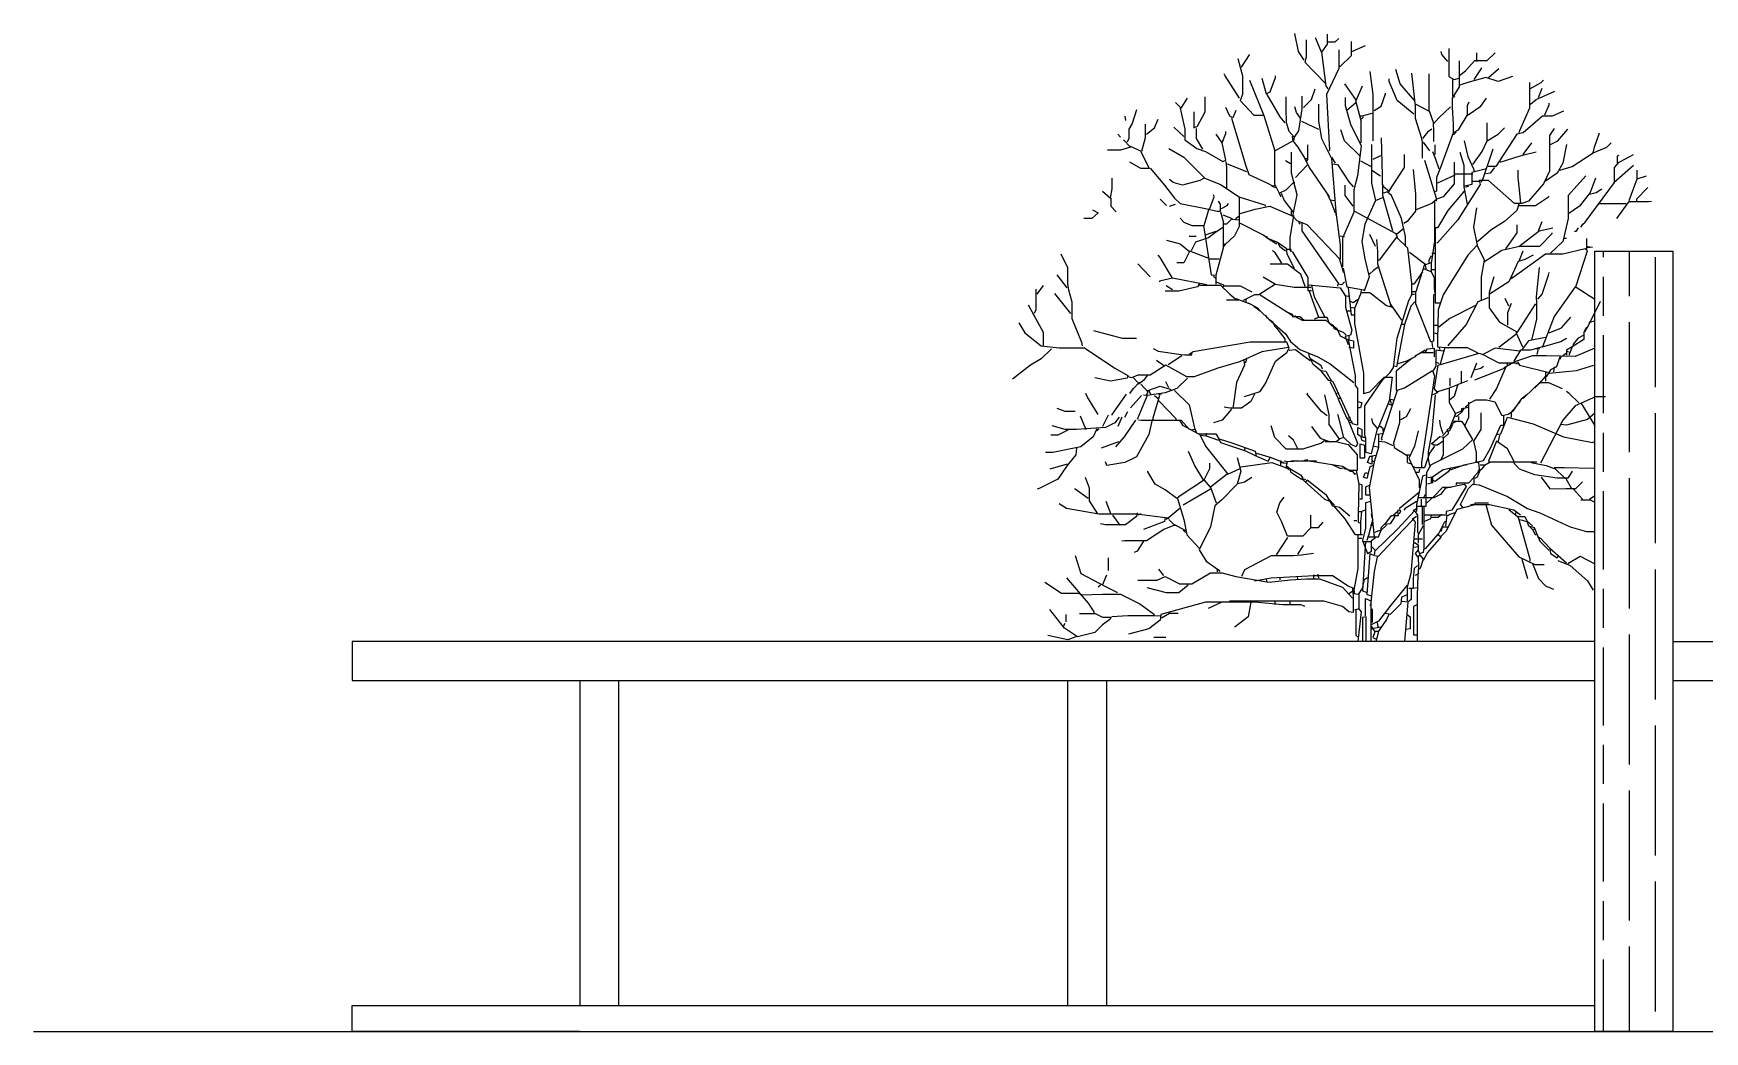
# Model space of a CAD drawing. Header units: millimetres. Extents: x 2004 to 9033, y -135 to 5682.
# Drawn here: x 7033 to 8318, y -135 to 632 of the extents above; entities that cross this region are included whole.
import ezdxf

# ---------------------------------------------------------------- set-up
doc = ezdxf.new("R2010")
doc.units = ezdxf.units.MM

msp = doc.modelspace()

# ---------------------------------------------------------------- hatches: boundary and pattern name
at = {"transparency": 33554508}
h = msp.add_hatch(dxfattribs=at)
h.set_pattern_fill('GOST_WOOD', color=256, scale=10)
h.paths.add_polyline_path([(8293.4, 464.6), (8233.4, 464.6), (8233.4, 164.6), (8233.4, -115.4), (8233.4, -135.4), (8293.4, -135.4)])

# ---------------------------------------------------------------- linework, layer by layer
for p, q in [((8233.4, 164.6), (8233.4, 464.6)), ((8233.4, 464.6), (8293.4, 464.6)), ((8293.4, 464.6), (8293.4, -135.4)), ((8293.4, 164.6), (8893.4, 164.6)), ((7453.4, 134.6), (8233.4, 134.6)), ((7483.4, -115.4), (7483.4, 134.6)), ((7828.4, -115.4), (7828.4, 134.6)), ((7858.4, -115.4), (7858.4, 134.6)), ((8293.4, 134.6), (8893.4, 134.6)), ((8293.4, 134.6), (8293.4, -135.4)), ((8233.4, -135.4), (8233.4, -115.4)), ((7033.4, -135.4), (9033.4, -135.4)), ((7453.4, -135.4), (8233.4, -135.4)), ((8293.4, -135.4), (8233.4, -135.4))]:
    msp.add_line(p, q)
at = {"color": 84}
for points in [[(8010.1, 611.6), (8005.6, 618.3), (8002.9, 632.1)], [(8027.8, 631.5), (8027.8, 623.8), (8023.4, 617.7), (8018.9, 628.2), (8018.9, 628.8)], [(8011.5, 627.1), (8011.5, 613.8), (8010.6, 609.9), (8026.1, 593.9)], [(8023.4, 617.7), (8026.7, 591.7), (8028.3, 589.5)], [(8036.6, 619.4), (8036.6, 605), (8027.2, 585), (8029.4, 542.4), (8028.9, 541.8)], [(8028.3, 625.7), (8033.9, 625.7), (8036.6, 628.2)], [(8046.1, 626), (8046.1, 614.9), (8037.8, 606.6), (8037.2, 606.6)], [(8046.6, 618.3), (8057.1, 622.7)], [(8120.3, 610.5), (8115.8, 616), (8115.3, 618.3)], [(8121.1, 620.5), (8121.1, 598.9), (8125.2, 596.7), (8129.1, 597.8)], [(8129.7, 600), (8134.1, 603.3), (8141.3, 611.3), (8150.7, 611.3), (8156.8, 617.1)], [(8142.7, 610.5), (8142.7, 617.1)], [(7959.1, 612.7), (7962.5, 599.4), (7962.5, 585), (7960.8, 580.6), (7971.3, 569.3), (7979.1, 569.3)], [(7961.9, 606.1), (7968, 615.5), (7968, 616)], [(8094.8, 580.6), (8083.7, 593.3), (8080.4, 604.4)], [(8129.1, 611.1), (8129.1, 591.1), (8123.8, 582.3), (8123.7, 575.1), (8124.5, 562.3), (8124.5, 555.7), (8114.7, 529.1), (8111.7, 521.4), (8111.7, 510.8), (8110.8, 510.3)], [(8140.7, 596.7), (8146.3, 605), (8146.3, 605.5)], [(8151.8, 598.3), (8159.6, 605)], [(7960.2, 582.3), (7949.2, 599.4), (7948.6, 601.1)], [(7968, 596.1), (7979.1, 569), (7987.4, 541.8), (8001.2, 549.6), (8005.1, 544.6), (8010.6, 535.8), (8012.3, 535.8)], [(7977.4, 597.8), (7980.7, 585.6), (7984, 587.2), (7987.9, 598.3), (7987.9, 599.4)], [(8041.1, 593.3), (8049.9, 580.6), (8054.9, 591.7)], [(8060.5, 602.7), (8062.9, 585), (8062.8, 571.7), (8062.7, 566.2), (8062.7, 549.6)], [(8094.2, 570.1), (8081.5, 580.6), (8075.4, 595), (8075.4, 597.2)], [(8092.6, 601.6), (8095.3, 576.2), (8095.3, 566.8), (8099.8, 552.4), (8100.6, 548.5), (8100.7, 543), (8100.7, 536.3)], [(8095.9, 577.8), (8106.1, 572.3), (8106.1, 601.1)], [(8124.1, 596.7), (8124.1, 583.9), (8125.8, 583.4)], [(8170.1, 598.9), (8159, 595), (8149.6, 598.3), (8135.8, 594.4), (8129.7, 592.2)], [(8183.1, 594.4), (8183.1, 574.5), (8175.6, 557.3), (8175.1, 555.7)], [(8183.4, 589.5), (8192.2, 594.4), (8193.9, 596.1)], [(7911, 578.9), (7915.4, 574.5), (7920.4, 582.3)], [(7925.1, 571.7), (7925.1, 559.6), (7928.1, 560.7), (7933.9, 571.7), (7933.9, 583.4)], [(7981.3, 585), (7991.2, 567.9), (7995.1, 563.4)], [(8008.1, 583.9), (8008.1, 574), (8005.6, 557.3), (8002.3, 552.4), (7998.4, 556.8), (7996.5, 563.4), (7996.1, 574.5), (7996.1, 583.4)], [(8009.5, 575.1), (8015.6, 581.2), (8018.4, 589.5)], [(8041.6, 582.8), (8041.6, 576.7), (8045.5, 562.3), (8053.8, 545.7), (8051, 522.5), (8048.3, 511.9), (8048.3, 495.3)], [(8049.4, 578.4), (8042.7, 572.9), (8042.2, 572.9)], [(8049.4, 580.6), (8053.5, 565.1), (8053.5, 547.9)], [(8063.8, 572.9), (8069.3, 576.2), (8072.6, 585.6), (8072.6, 586.1)], [(8125.2, 556.2), (8128.6, 557.9), (8135.2, 569), (8145.7, 576.2), (8150.1, 582.3)], [(8135.5, 569), (8135.5, 576.7), (8136.9, 579.5)], [(8183.9, 577.8), (8188.4, 581.2), (8202.7, 587.8)], [(8190, 582.8), (8192.8, 590)], [(8195, 569.5), (8198.3, 577.3), (8198.3, 578.4)], [(7872.2, 568.4), (7872.8, 565.1)], [(7881.1, 573.4), (7877.7, 562.9), (7875.3, 558.5), (7875.3, 551.3), (7873.9, 548.5)], [(7888.8, 554.6), (7894.9, 559.6), (7897.7, 566.2)], [(7914.8, 574.5), (7918.2, 558.5), (7918.2, 550.2), (7927.6, 543.5), (7934.2, 541.3), (7947.5, 533.5), (7949.7, 534.6), (7947, 547.9), (7949.7, 555.1), (7949.7, 556.8)], [(7957.5, 572.9), (7955.3, 567.3), (7953, 568.4), (7949.7, 575.1)], [(7954.2, 566.8), (7965.2, 530.2), (7967.4, 523.6), (7981.8, 516.9), (7986.3, 514.7), (7987.4, 515.3)], [(8020.9, 577.8), (8020.9, 564.5), (8023.4, 551.3), (8031.1, 535.8), (8034.4, 494.8), (8037.8, 469.3), (8037.8, 458.2), (8012.3, 484.8), (8004.5, 488.1), (8001.2, 491.5), (8004.5, 508.1), (8000.4, 524.7), (8000.2, 531.9), (8000.2, 540.7)], [(8007.3, 566.8), (8004, 571.2), (8002.9, 575.6)], [(8062.1, 570.6), (8054.4, 568.4), (8053.3, 568.4)], [(8055.5, 567.9), (8053.8, 566.2)], [(8122.5, 575.6), (8113.6, 567.3), (8109.7, 562.9), (8106.4, 572.3)], [(8209.4, 572.3), (8200.5, 568.4), (8193.3, 568.4), (8178.4, 555.7), (8173.4, 554.6), (8157.3, 529.7), (8151.3, 529.7)], [(7866.7, 554.6), (7868.9, 552.4)], [(7887.7, 562.3), (7887.7, 551.8), (7884.9, 541.3), (7876.6, 545.2)], [(7917.6, 552.9), (7909.9, 560.1)], [(7927, 559), (7927, 551.3), (7932, 543)], [(7947, 547.9), (7942.5, 554.6)], [(8000.7, 552.9), (8001.2, 549.6)], [(8002.3, 552.4), (8001.8, 549.6)], [(8007.9, 564.5), (8021.1, 558.5)], [(8052.7, 538), (8041.1, 549.6), (8038.3, 557.9)], [(8108.1, 558.5), (8104.7, 556.2), (8100.9, 551.3)], [(8109.2, 562.9), (8109.5, 557.3), (8109.5, 549)], [(8202.2, 559), (8198.6, 553.5), (8198.6, 526.3), (8193.9, 516.4), (8182.3, 503.1), (8177.3, 501.4), (8171.7, 501.4), (8151.8, 518.9), (8144.6, 518.9), (8145.2, 515.8), (8128, 488.7), (8112.5, 471), (8111.9, 471)], [(8126.9, 556.2), (8124.7, 554)], [(8139.6, 531.3), (8146.8, 541.3), (8150.7, 549.6), (8159, 554.6), (8164, 559.6)], [(8150.7, 549.6), (8150.7, 563.4)], [(8199.4, 546.8), (8205, 549.6), (8212.7, 558.5)], [(8232.1, 540.2), (8233.2, 544.6), (8237.1, 555.7)], [(7871.1, 550.2), (7876.6, 544.6), (7868.9, 542.4), (7858.9, 542.4)], [(7884.4, 541.3), (7891, 528.3), (7884.4, 528.3), (7876.1, 533)], [(7906, 543.5), (7917.6, 536.9), (7933.7, 520.8), (7945.8, 515.8), (7960, 506.4), (7960, 483.7), (7956.4, 476.5), (7949.2, 469.9), (7948.1, 470.4)], [(7987.1, 541.8), (7987.1, 516.4), (7990.7, 509.2), (7996.2, 511.9), (8001.8, 517.5), (8002.9, 517.5)], [(8012.6, 546.3), (8012.6, 535.2), (8011.2, 533)], [(8061.8, 546.8), (8061.7, 526.9), (8061.7, 516.9), (8064.9, 503.6), (8070.4, 505.9)], [(8069.3, 551.8), (8069.9, 523), (8069.9, 515.8), (8071, 514.7)], [(8101.4, 548.5), (8106.4, 541.8)], [(8108.6, 541.3), (8110.8, 536.3), (8113.6, 528)], [(8110.8, 539.1), (8110.8, 546.3)], [(8129.7, 540.7), (8132.7, 530.8), (8132.7, 514.2), (8135.2, 500.9)], [(8133, 549.6), (8135.8, 537.4), (8140.2, 528), (8140.7, 526.3)], [(8155.1, 543), (8147.4, 520.3), (8145.7, 517.5)], [(8188.4, 540.7), (8178.9, 538.5), (8175.1, 537.4), (8161.2, 533), (8160.7, 533)], [(8178.4, 539.1), (8185, 547.9)], [(8211.6, 546.8), (8208.8, 532.4), (8204.4, 524.7), (8195.5, 518.6)], [(8206.6, 526.9), (8216, 529.7), (8232.1, 540.2), (8242.6, 544.6), (8245.9, 547.9)], [(7891.6, 528.6), (7902.7, 515.3), (7910.4, 505.3), (7914.8, 501.4), (7934.2, 497.6), (7943.1, 495.3), (7945.6, 495.3), (7945.6, 500.9), (7944.2, 503.1)], [(7949.7, 533.5), (7950.3, 529.1), (7950.3, 513.1)], [(7950.8, 531.9), (7965.8, 525.8)], [(7999.6, 531.9), (7995.7, 534.1)], [(8012.3, 530.8), (8003.4, 521.4)], [(8010.6, 535.8), (8013.9, 529.1), (8028.9, 507), (8029.4, 507)], [(8031.1, 536.9), (8033.9, 532.4)], [(8031.7, 531.9), (8035.5, 531.3), (8044.4, 518), (8047.7, 514.2)], [(8053.3, 534.1), (8061.6, 529.7)], [(8062.1, 526.9), (8068.8, 522.5)], [(8068.8, 538), (8062.7, 535.2)], [(8086.8, 539.1), (8086.8, 529.1), (8077.1, 514.2), (8074.9, 510.3)], [(8093.7, 527.4), (8095.6, 508.6), (8095.6, 495.3), (8089.2, 487.6), (8086.5, 485.9)], [(8102.5, 534.6), (8111.4, 505.3), (8111.4, 503.1)], [(8125.2, 533), (8125.2, 516.4), (8116.9, 506.4), (8111.9, 504.7), (8111.4, 505.3)], [(8150.1, 528), (8138.8, 525.2), (8138.8, 515.8), (8133.5, 514.7)], [(8156.2, 529.1), (8152.9, 524.7), (8149.6, 524.1)], [(8176.4, 501.4), (8175.5, 511.9), (8174.4, 521.4), (8174.4, 526.9)], [(8222.7, 483.2), (8224.3, 485.4), (8226, 487), (8248.4, 517.5), (8248.4, 529.1), (8252, 533), (8260.3, 537.4), (8263.1, 539.1)], [(8248.1, 517.5), (8263.1, 530.8)], [(8250.9, 532.4), (8250.9, 538), (8252, 538.5)], [(8265.9, 520.3), (8265.9, 526.9)], [(7855, 510.8), (7861.1, 505.3), (7862.5, 512.5), (7862.5, 520.8)], [(7933.1, 520.8), (7929.8, 519.1), (7916.5, 515.3), (7909.3, 517.5), (7906.5, 519.7)], [(7985.2, 514.7), (7987.9, 513.6)], [(8047.7, 499.2), (8041.6, 507.5), (8041.6, 515.3)], [(8078.2, 480.4), (8070.4, 507.5), (8070.4, 514.7), (8074.9, 511.4)], [(8125.8, 523), (8112.5, 516.9)], [(8125.8, 524.1), (8139.6, 524.1)], [(8136.3, 514.7), (8134.1, 513.6)], [(8144.6, 518.3), (8139.1, 518.3)], [(8226.6, 522.5), (8213, 507.5), (8213, 489.8), (8208.8, 472.1), (8199.4, 463.2)], [(8233.8, 520.8), (8229.9, 509.7), (8221.6, 499.2), (8213.3, 493.7)], [(8259.8, 503.6), (8265.9, 520.3), (8273.1, 522.5)], [(7861.4, 505.3), (7861.4, 499.2), (7865.6, 494.8)], [(7904.3, 499.8), (7899.3, 504.7)], [(7937.5, 497.6), (7940.9, 506.4), (7940.3, 508.1)], [(7946.4, 497.6), (7950.8, 499.8), (7951.9, 501.4)], [(7959.7, 506.4), (7979.6, 500.3), (7980.2, 499.2)], [(7990.7, 509.2), (7991.8, 507), (7992.4, 507)], [(7992.4, 509.2), (7994.6, 503.6), (8001.2, 494.8), (8001.8, 494.8)], [(8027.8, 508.6), (8030, 504.2), (8033.9, 494.2)], [(8030, 504.2), (8033.3, 503.6)], [(8064.9, 503.6), (8056.6, 485.4), (8054.4, 472.1), (8056.6, 458.8), (8059.9, 445), (8056, 433.9)], [(8087.9, 469.3), (8087.9, 476), (8084.8, 489.8), (8077.1, 507.5), (8073.7, 510.3), (8071, 509.2)], [(8111.9, 504.7), (8108.1, 501.4), (8095.9, 496.4), (8095.3, 496.4)], [(8110.3, 502.5), (8110.3, 472.1), (8107.5, 455.5), (8107.5, 448.8), (8102, 451)], [(8133, 510.8), (8120.3, 495.9), (8112.5, 482.6), (8110.8, 482.6)], [(8175.1, 499.8), (8187.8, 499.8), (8197.8, 506.4), (8198.3, 507)], [(8229.3, 508.6), (8234.3, 509.7), (8238.7, 512.5)], [(8237.1, 501.4), (8257.6, 501.4)], [(8250.4, 489.8), (8259.8, 502.8), (8274.7, 502.8), (8276.9, 503.1)], [(8274.2, 513.6), (8265.3, 504.7), (8265.3, 503.1)], [(7847.3, 496.4), (7851.7, 494.2), (7846.7, 489.8), (7840.6, 489.8)], [(7906.5, 499.2), (7911, 500.9)], [(7914.7, 490.1), (7917.6, 487), (7923.7, 484.5), (7933.1, 484.5), (7937, 497.6)], [(7945.8, 494.8), (7947.8, 487.6), (7947.8, 467.1), (7942, 446.1), (7942, 439.4)], [(7947.5, 492.6), (7954.7, 489.8), (7950.3, 485.4), (7948.6, 485.4)], [(7954.7, 489.2), (7959.7, 488.7)], [(7960.2, 491.5), (7957.5, 489.8), (7957.5, 489.2)], [(7960.8, 493.7), (7972.4, 497), (7983.5, 499.2), (8001.2, 491.5)], [(8001.8, 492), (7999, 474.9), (7999, 466), (7996.2, 466)], [(8000.1, 495.3), (8000.1, 492)], [(8034.4, 494.8), (8034.4, 492)], [(8039.7, 452.7), (8039.7, 474.9), (8048.8, 495.3), (8080.4, 478.2), (8081.5, 475.4)], [(8142.4, 498.1), (8140.2, 483.2), (8143, 469.3)], [(8175.1, 500.9), (8173.4, 495.9), (8164, 487.6), (8153.5, 480.9), (8143.5, 472.1), (8143, 472.1)], [(7921.5, 476.2), (7927, 476.2)], [(7948.1, 483.2), (7942, 479.3), (7936.4, 474.9), (7926.5, 471.5), (7923.1, 464.9)], [(7932.6, 484.3), (7938.6, 446.6), (7941.4, 446.1)], [(7942, 479.8), (7937.5, 478.2), (7934.2, 477.1)], [(7960.2, 486.5), (7979.1, 477.1), (7982.4, 474.3), (7989.6, 471.5), (7991.2, 468.2), (7995.7, 464.9)], [(7978.5, 477.1), (7981.8, 475.4)], [(8005.6, 487), (8006.7, 485.4)], [(8008.1, 486.5), (8008.1, 480.4), (8036.1, 440), (8035.5, 437.8)], [(8037.8, 476.5), (8041.1, 476)], [(8064.9, 468.2), (8060.5, 477.6)], [(8092.8, 431.7), (8092.8, 440), (8089.8, 467.1), (8080.9, 475.4), (8067.7, 457.7), (8067.1, 457.7)], [(8086.5, 482), (8080.9, 477.6)], [(8110.8, 482.6), (8110.8, 443.3), (8110.8, 425), (8114.2, 425)], [(8148.5, 456.6), (8152.4, 459.3), (8161.8, 465.4), (8175.6, 468.5), (8191.1, 468.5), (8200.5, 478.2), (8200.5, 478.7)], [(8165.1, 466.5), (8173.7, 478.7), (8173.7, 484.8)], [(8175.1, 468.2), (8190.6, 480.4), (8201.1, 482.6)], [(8190, 480.4), (8192.8, 487.6)], [(8220.5, 482.6), (8218.8, 479.8), (8217.7, 479.8)], [(7822.9, 462.7), (7828.2, 452.2), (7828.2, 439.4), (7829, 435), (7831.5, 425.6), (7831.5, 412.8), (7839, 394.6), (7839.5, 391.8)], [(7904.3, 473.2), (7914.8, 470.4), (7922, 464.3), (7917.6, 455.8), (7912.1, 455.8)], [(7922, 464.9), (7935.3, 459.9), (7935.9, 459.9)], [(7949.2, 469.9), (7947.5, 467.7)], [(7982.4, 474.3), (7985.2, 472.6), (7989, 470.4)], [(7992.9, 455.5), (7987.4, 463.8), (7985.7, 464.9)], [(7989.6, 471.5), (7996.2, 467.1), (7996.8, 462.7), (8002.3, 451.6)], [(7999.6, 466.5), (8000.1, 464.3), (7999, 466)], [(8000.7, 464.3), (8012.8, 444.4), (8012.8, 434.4), (8015.6, 434.4)], [(8065.7, 473.7), (8066.4, 464.3), (8066.4, 454.9), (8074.3, 430), (8076.5, 422.8), (8076, 422.3)], [(8090.9, 463.8), (8103.6, 454.4), (8107.5, 456)], [(8108.1, 463.2), (8110.8, 463.2)], [(8146.3, 427.2), (8146.3, 445), (8148.5, 457.7), (8143, 469.3), (8135.8, 461.6), (8116.9, 431.1), (8113.1, 419.5), (8112.5, 396.8), (8112.5, 391.2), (8119.1, 390.7), (8135.2, 390.7), (8143, 386.8), (8143, 386.3)], [(8218.8, 437.2), (8227.7, 464.9), (8226, 466.5), (8208.8, 462.4), (8195.5, 462.4), (8170.6, 444.4), (8170.1, 445)], [(8175.6, 457.7), (8178.4, 464.9)], [(8211.7, 474.9), (8211.1, 474.3), (8209.9, 474.3)], [(8227.1, 474.3), (8227.1, 466.5)], [(8227.7, 468.2), (8231.5, 467.7)], [(8227.7, 467.7), (8229.9, 467.7)], [(7891.6, 445), (7882.2, 454.9)], [(7908.8, 443.8), (7899.3, 459.9), (7897.7, 461.6)], [(7936.4, 458.8), (7944.7, 458.8)], [(7984, 454.9), (7997.3, 454.9), (8007.3, 447.2), (8010.6, 437.8)], [(8037.2, 458.2), (8039.4, 450.5), (8040, 448.3)], [(8040, 451.6), (8042.7, 437.2), (8055.5, 435), (8056, 435)], [(8067.1, 452.7), (8063.2, 449.9), (8060.5, 447.2), (8059.9, 447.2)], [(8102.5, 454.4), (8095.9, 433.3), (8093.1, 433.3)], [(8103.1, 454.4), (8103.6, 451)], [(8107.5, 461), (8105.9, 457.7), (8105.9, 456)], [(8108.1, 450.5), (8110.3, 450.5)], [(8186.1, 461.6), (8179.5, 458.2), (8174.5, 456.6), (8167.3, 441.1), (8152.4, 431.7)], [(8190.6, 452.2), (8188.4, 429.5), (8188.6, 425), (8188.6, 412.3), (8185, 397.3), (8185, 396.8)], [(7804.7, 431.7), (7809.6, 438.3)], [(7827.9, 436.6), (7820.2, 446.6)], [(7935.3, 438.9), (7908.8, 443.8), (7898.8, 441.6), (7898.8, 441.1)], [(7929.8, 440), (7928.1, 437.2), (7913.7, 433.9), (7903.1, 433.9)], [(7908.8, 435), (7904, 438)], [(7929.8, 438.6), (7945.8, 438.6), (7953, 431.7), (7957.5, 427.8), (7957.5, 426.7)], [(7940.3, 445.5), (7942, 443.8)], [(7942.5, 441.1), (7948.1, 438.9), (7947.5, 436.6)], [(7948.1, 438), (7960.8, 438), (7969.7, 433.3)], [(7978.5, 445), (7987.9, 439.4), (7975.2, 431.1), (7971.9, 431.1), (7963, 426.7)], [(7987.9, 439.4), (8002.3, 436.9), (8014.5, 436.9), (8015.1, 436.6)], [(8013.4, 438.9), (8037.8, 436.6), (8041.9, 430), (8041.9, 421.7), (8046.6, 404), (8045.5, 400.1), (8041.6, 399), (8043.8, 392.9)], [(8015.6, 438.3), (8017.8, 429.5), (8025.6, 414.5)], [(8041.1, 441.1), (8038.9, 438.9), (8036.1, 439.4)], [(8100.9, 448.8), (8094.2, 439.4), (8093.1, 439.4)], [(8107.5, 448.8), (8110, 444.4), (8110, 437.2), (8110.3, 432.8)], [(8155.7, 445), (8152.1, 432.8), (8152.1, 421.1), (8160.1, 410.1), (8174, 402.3), (8187.8, 423.9), (8188.4, 423.9)], [(8170.6, 444.4), (8169, 443.3)], [(8233.4, 427.5), (8218.2, 437.2), (8202.2, 414.5), (8193.3, 391.2), (8183.9, 388.5), (8176.2, 388.5), (8171.2, 380.2)], [(8189.5, 427.8), (8192.8, 431.7), (8197.8, 446.1), (8198.3, 448.3)], [(7803.8, 435.5), (7803.8, 419.5), (7802.4, 416.7)], [(7830.7, 416.7), (7818.5, 432.2)], [(7959.7, 427), (7950.3, 427)], [(7957.5, 428.3), (7969.1, 423.9), (7974.1, 421.1), (7975.7, 419.5)], [(7965.2, 427.8), (7965.2, 425.6)], [(7966.9, 425), (7969.1, 423.9)], [(7976.3, 431.1), (7997.3, 417.8), (8000.7, 416.2), (8001.2, 415.6)], [(8013.9, 433.9), (8021.1, 413.9)], [(8041.6, 430.6), (8043.8, 430)], [(8043.8, 436.6), (8046.1, 415.6), (8048.3, 415.6)], [(8044.4, 430.6), (8045, 425.6)], [(8051, 427.2), (8047.7, 425), (8045.5, 426.1)], [(8053.8, 434.4), (8053.3, 431.7), (8048.6, 420.6), (8048.6, 409), (8055.7, 370.8), (8055.7, 355.3), (8060.5, 356.4), (8071.5, 367.7), (8077.6, 367.7), (8075.4, 349.7), (8066.5, 328.1), (8062.7, 332.6), (8062.1, 335.9)], [(8054.4, 432.8), (8060.5, 432.8), (8073.2, 422.8), (8077.6, 421.7)], [(8072.1, 367.4), (8076, 371.3), (8078.7, 375.2), (8081.5, 397.9), (8090.4, 426.7), (8093.1, 431.7), (8094.8, 431.7)], [(8095.3, 426.1), (8092, 422.3), (8087, 408.4), (8084.8, 408.4)], [(8095.6, 433.3), (8095.6, 424.5), (8107, 395.1), (8109.7, 395.7), (8109.7, 431.1), (8110.3, 431.7)], [(8151.3, 428.9), (8143.5, 425.6), (8134.6, 408.4), (8120.8, 392.4), (8120.8, 391.8)], [(8167.3, 422.3), (8164.5, 428.3)], [(8169, 424.5), (8166.2, 417.3), (8166.2, 407.9)], [(8237.6, 426.1), (8228.8, 408.4), (8225.4, 402.3)], [(7798, 423.4), (7809.4, 402.3), (7809.4, 391.8)], [(7971.3, 422.3), (7976.3, 418.9), (7982.9, 412.3), (7995.7, 401.2), (7999.6, 395.1), (8006.7, 389), (8020.6, 383.5), (8030, 378), (8048.3, 363.6)], [(7980.2, 415.6), (7981.3, 413.4), (7982.4, 413.4)], [(7982.9, 412.3), (7985.7, 410.6), (7987.4, 406.8), (7989, 405.1), (7995.1, 397.3), (7995.1, 394.6)], [(7997.3, 417.8), (8002.3, 414.5), (8003.4, 415.1)], [(8000.7, 414.5), (8006.7, 414.5), (8010.1, 411.7)], [(8002.9, 414.5), (8008.4, 411.7), (8026.7, 411.7), (8028.9, 409.5), (8032.2, 407.9), (8032.8, 405.1), (8040, 402.3), (8042.2, 400.1)], [(8031.7, 406.8), (8029.4, 409), (8027.8, 413.7), (8021.1, 413.7), (8017.8, 412.3)], [(8043.3, 418.9), (8045.5, 418.9)], [(8045.5, 421.7), (8048.8, 421.1)], [(8076.5, 423.4), (8084.8, 411.7)], [(8141.8, 422.8), (8121.9, 412.8), (8113.6, 406.2)], [(8198.3, 401.8), (8207.7, 405.6), (8214.9, 413.9)], [(7790.8, 409.5), (7795.2, 401.8), (7808, 391.8), (7821.8, 390.4), (7841.2, 390.4), (7864.5, 374.6), (7874.4, 369.1), (7873.9, 366.9), (7861.1, 364.7), (7849, 367.4)], [(7881.1, 397.6), (7870.5, 397.6), (7848.4, 403.4)], [(8032.2, 407.3), (8035, 405.1), (8037.8, 399.6), (8043.3, 396.8), (8048, 395.7), (8048, 390.1), (8044.4, 390.7)], [(8044.4, 399.6), (8044.4, 396.8)], [(8087, 408.4), (8080.9, 375.7), (8079.3, 376.3)], [(8110.3, 407.9), (8113.1, 407.9)], [(8110.3, 401.8), (8112.5, 401.2)], [(8172.8, 400.7), (8159.6, 390.7)], [(8172.8, 402.3), (8177.8, 391.2)], [(8195.5, 398.4), (8182.3, 395.7), (8177.8, 389.6), (8177.8, 389)], [(8228.2, 406.8), (8226.6, 405.1), (8224.9, 402.3), (8224.9, 396.8), (8216, 391.2), (8211.6, 388.5), (8211.6, 384.6)], [(8224.9, 400.1), (8220.5, 397.9), (8216.6, 392.9), (8217.1, 391.8)], [(8230.4, 410.1), (8228.8, 409)], [(8233.4, 410.8), (8229.9, 410.1), (8229.3, 410.6)], [(7815.7, 389.6), (7808, 381.8), (7799.7, 376.9), (7785.8, 366.3)], [(7997.9, 390.7), (7977.4, 387.4), (7960.2, 379.6), (7943.6, 374.6), (7925.4, 368), (7919.8, 368), (7903.8, 376.9), (7891.6, 369.4), (7882.2, 369.4), (7877.2, 367.4), (7875, 368)], [(7894, 389.8), (7897.7, 387.9), (7915.4, 385.2), (7918.2, 384.9), (7923.7, 384.9), (7923.7, 386.8)], [(7964.1, 353), (7976.3, 356.9), (7980.2, 363), (7987.9, 380.2), (7996.8, 386.8), (7998.4, 390.1), (7996.8, 394.8), (7968.5, 394.8), (7924.8, 387.4), (7921.5, 385.2)], [(7998.4, 388.5), (8003.4, 389), (8009, 384.6), (8014.5, 380.7)], [(8013.4, 386.3), (8013.9, 383.5), (8016.7, 378), (8022.8, 373), (8026.7, 372.4), (8031.1, 364.7)], [(8043.8, 396.8), (8049.1, 369.1), (8049.1, 361.3), (8051, 359.1), (8051, 330.9), (8047.2, 332), (8032.2, 364.1), (8028.9, 365.2), (8022.8, 373)], [(8109.2, 386.5), (8099.8, 386.5), (8095.3, 384.1), (8095.3, 383.5)], [(8103.1, 388.5), (8097.6, 385.2)], [(8103.1, 386.8), (8104.7, 389.6), (8110, 390.1), (8110, 383.5)], [(8108.1, 394.6), (8108.6, 390.7)], [(8116.9, 387.9), (8111.1, 388.5), (8111.1, 376.3), (8109.2, 373)], [(8110.3, 359.1), (8113.1, 376.9), (8144.6, 386.3), (8147.4, 385.2)], [(8113.6, 391.2), (8114.2, 389)], [(8118, 390.7), (8114.2, 376.9)], [(8175.6, 387.9), (8156.8, 390.1), (8147.4, 385.2), (8159.6, 378.8), (8172.8, 378.8), (8174, 378)], [(8233.4, 390), (8218.2, 383.8), (8196.1, 384.2), (8185.6, 384.2), (8171.7, 379.6), (8163.4, 374.6)], [(8191.1, 389.6), (8188.9, 389)], [(8189.5, 388.5), (8188.9, 385.2)], [(8193.3, 391.2), (8207.2, 395.1), (8211.6, 397.9)], [(8211.6, 386.3), (8208.8, 384.1)], [(8211.6, 387.9), (8213.8, 387.4)], [(8216, 391.2), (8213.8, 385.2), (8213.8, 384.6)], [(7902.7, 376.3), (7896.6, 380.7)], [(7915.9, 384.1), (7905.4, 377.4)], [(7963.6, 380.7), (7964.1, 376.9), (7958, 363.6), (7955.3, 343.6)], [(7965.8, 381.3), (7964.7, 378.5)], [(8015.1, 381.8), (8022.8, 376.9), (8023.9, 374.1)], [(8093.1, 382.4), (8080.7, 372.4), (8080.7, 357.5), (8087, 359.7), (8108.6, 373), (8110.3, 368.5), (8100.3, 302.1), (8100.3, 298.2)], [(8097, 385.2), (8095.3, 383.5), (8088.7, 380.2), (8082, 378)], [(8110.8, 379.6), (8113.6, 378.5)], [(8142.4, 378.5), (8138, 367.4)], [(8140.7, 373.5), (8145.7, 374.6), (8147.9, 376.3)], [(8141.3, 365.8), (8164, 374.6), (8164.5, 374.1)], [(8165.1, 375.7), (8157.9, 359.1), (8152.4, 350.8)], [(8165.7, 378.5), (8166.2, 376.3)], [(8174, 379.6), (8175.6, 376.9), (8198.3, 371.3)], [(8206.6, 383.5), (8203.9, 375.7), (8199.4, 373.5), (8196.1, 368), (8195.5, 368)], [(8198.3, 370.8), (8219.4, 373), (8232.6, 376.9)], [(8202.2, 375.7), (8201.6, 371.9)], [(8207.2, 383.5), (8206.6, 381.3)], [(7876.1, 355.3), (7878.9, 359.1), (7883.3, 363.6), (7884.4, 363.6)], [(7878.9, 367.4), (7882.2, 363.6)], [(7889.4, 369.1), (7886.6, 365.2), (7882.7, 362.5), (7882.2, 363)], [(7884.4, 362.5), (7889.9, 356.4), (7888.8, 354.2)], [(7920.4, 366.9), (7912.1, 359.1), (7903.2, 355.8), (7889.4, 353.6), (7886.6, 353.9)], [(7889.9, 357.5), (7899.3, 360.8), (7907.1, 358.6), (7908.2, 357.5)], [(7906, 359.7), (7903.8, 364.1)], [(8030, 364.1), (8034.4, 355.3), (8036.6, 355.8)], [(8071.5, 367.4), (8068.8, 363.6), (8056.3, 345.8), (8056.3, 324.8), (8056.6, 321.5)], [(8130.2, 341.4), (8126.3, 339.8), (8121.6, 348.1), (8121.6, 359.7), (8135.8, 365.2)], [(8128, 362.5), (8125.2, 353), (8121.9, 350.3)], [(8122.2, 360.8), (8122.2, 366.9)], [(8130.8, 363.6), (8130.8, 372.4)], [(8178.4, 351.4), (8186.7, 359.7), (8191.1, 363.8), (8197.8, 363.8), (8208.3, 359.1)], [(8195.5, 368.5), (8190.6, 363), (8187.2, 359.7), (8186.7, 359.7)], [(8195.5, 371.3), (8195.5, 364.7)], [(7851.7, 339.2), (7843.4, 352.5), (7842.3, 355.3)], [(7873.3, 354.7), (7862.2, 339.2), (7862.2, 338.6)], [(7884.9, 353.6), (7876.6, 344.2)], [(7889.4, 353.6), (7881.6, 335.3)], [(7890.5, 357.5), (7892.1, 354.2)], [(7898.8, 353.6), (7893.8, 336.4), (7893.8, 335.3)], [(7894.9, 353.6), (7897.7, 351.4)], [(7900.4, 354.7), (7898.2, 354.2)], [(7898.2, 349.7), (7911.5, 335.9), (7911.5, 335.3)], [(7910.4, 357.5), (7921.5, 346.4), (7925.9, 327.6), (7922.6, 327)], [(7971.9, 354.7), (7969.1, 349.2), (7961.9, 343.9), (7953, 343.9), (7948.6, 344.7)], [(8027.8, 338.1), (8023.4, 341.4), (8012.3, 354.7), (8012.8, 355.8)], [(8025.6, 354.2), (8028.9, 339.2), (8028.9, 331.5), (8037.2, 319.8), (8034.4, 318.2)], [(8034.4, 355.3), (8036.1, 351.4)], [(8038.3, 351.9), (8036.1, 350.8), (8042.7, 335.9), (8045.5, 337)], [(8051.6, 349.2), (8054.4, 348.1), (8053.3, 344.2), (8051, 344.2)], [(8081.5, 357.5), (8069.3, 320.4), (8069.9, 319.3)], [(8078.2, 345.8), (8075.4, 347), (8078.2, 347.5), (8078.7, 347.5)], [(8076, 350.8), (8079.3, 350.3)], [(8076, 350.3), (8076.5, 348.1)], [(8110.8, 354.2), (8108.1, 325.4), (8105.3, 310.4), (8105.3, 304.9), (8106.4, 299.9), (8131.9, 312.6), (8139.6, 319.8), (8133.5, 330.3), (8136.6, 337), (8136.6, 348.6)], [(8109.7, 359.1), (8112.5, 355.8), (8108.6, 354.2)], [(8120.8, 359.1), (8112.5, 356.4)], [(8172.3, 344.7), (8170.1, 341.4), (8166.8, 339.2), (8162.3, 338.1), (8156.8, 348.6), (8150.1, 350), (8141.8, 350), (8136.9, 347.5)], [(8181.2, 354.2), (8176.7, 350.8), (8172.3, 344.7), (8169, 340.9), (8169, 337)], [(8176.7, 350.8), (8175.1, 347.5), (8174.5, 347.5)], [(8241.5, 352.8), (8233.8, 352.8), (8218.2, 345.8), (8208.8, 334.8), (8191.7, 301.6)], [(8221, 348.1), (8213.8, 355.3), (8211.6, 356.9)], [(8222.7, 348.1), (8233.2, 330.9), (8233.4, 330.3)], [(7867.8, 337), (7864.5, 332.6), (7857.3, 329.2), (7835.1, 327.6), (7826.3, 327.6), (7816.3, 330.3)], [(7834, 341.4), (7826.3, 341.4), (7820.2, 343.6)], [(7837.9, 338.1), (7842.3, 327.6)], [(7859.5, 338.6), (7855, 329.8)], [(7893.2, 335.3), (7890.5, 323.7), (7881.1, 306.5), (7872.2, 302.1), (7858.4, 299.9), (7857.3, 302.7)], [(7880.5, 334.8), (7871.7, 322), (7865, 314.3)], [(7870, 337), (7866.7, 329.8)], [(7872.2, 337), (7874.4, 341.4)], [(7882.7, 335.1), (7884.9, 334.8), (7915.4, 334.8), (7922, 327.6)], [(7914.3, 334.8), (7916.5, 330.9), (7928.7, 324.3), (7942, 324.3), (7944.7, 319.8), (7945.8, 317.6), (7964.1, 311.5), (7964.7, 313.2)], [(7954.2, 343.1), (7947, 334.8), (7940.3, 332.6)], [(8043.3, 335.9), (8051, 317.1), (8049.9, 314.3), (8046.1, 315.9), (8040.5, 321.5), (8036.1, 338.6), (8035.5, 339.2)], [(8043.8, 334.8), (8046.1, 334.8)], [(8083.4, 342), (8083.4, 332.6), (8078.7, 317.1), (8079.3, 313.7), (8089.2, 307.6), (8089.2, 302.1), (8093.1, 301)], [(8084.3, 335.3), (8088.7, 337.5), (8092, 343.6)], [(8116.9, 324.3), (8114.7, 330.3), (8114.2, 334.8)], [(8126.3, 339.8), (8121.9, 329.2), (8119.7, 327)], [(8124.7, 333.9), (8130.8, 333.9), (8133.5, 330.3)], [(8130.8, 340.9), (8127.4, 337.5), (8126.3, 337.5)], [(8128.6, 337.5), (8128.6, 334.8)], [(8133, 344.2), (8130.8, 340.9), (8131.3, 343.6), (8136.3, 344.7)], [(8136.3, 346.4), (8134.1, 344.7)], [(8145.7, 340.3), (8145.7, 327.6), (8140.2, 318.7), (8142.1, 309.9), (8142.1, 302.1)], [(8157.9, 323.7), (8161.2, 324.3), (8166.2, 337), (8186.1, 332), (8209.4, 322), (8231.5, 317.6), (8233.4, 318.4)], [(8163.2, 338.1), (8163.2, 331.5)], [(8233.4, 340), (8227.7, 335.3), (8211.6, 330.9), (8207.2, 331.5)], [(7850.6, 328.1), (7847.8, 322), (7838.4, 314.3), (7816.8, 309.9), (7811.3, 309.9)], [(7828.5, 327), (7820.7, 323.1), (7815.2, 323.1)], [(7852.3, 328.1), (7850.6, 326.5)], [(7925.9, 328.1), (7927, 325.4)], [(7929.2, 324.8), (7934.2, 314.8), (7951.4, 293.2), (7960.8, 297.7)], [(7929.8, 323.1), (7934.8, 322.6), (7944.2, 319.3)], [(7934.8, 324.8), (7934.8, 322.6)], [(8026.1, 319.3), (8023.4, 317.1), (8009, 312.4), (7996.2, 312.4), (7987.4, 321.5), (7984.6, 330.3)], [(8005.1, 312.6), (8001.8, 319.3), (7997.9, 322.6)], [(8015.6, 329.8), (8022.3, 320.9), (8030, 318.2)], [(8040.5, 321.5), (8037.2, 320.4)], [(8047.2, 333.1), (8044.4, 332.6)], [(8057.1, 318.2), (8054.4, 319.3), (8053.8, 322), (8051.3, 323.7), (8051.3, 329.2), (8054.4, 327.6), (8054.4, 322)], [(8066, 328.1), (8061.6, 308.8), (8057.4, 309.9), (8057.4, 321.5), (8054.9, 321.5)], [(8067.1, 323.7), (8067.1, 313.7), (8063.8, 302.7), (8062.7, 303.2)], [(8069.9, 324.3), (8066, 323.7)], [(8068.2, 330.3), (8070.4, 328.7), (8070.4, 325.9)], [(8097.6, 326.5), (8094.8, 314.8), (8090.4, 305.4), (8092, 302.1), (8098.4, 288.8), (8098.4, 282.7)], [(8116.4, 322.6), (8120.3, 327), (8120.8, 324.3), (8117.5, 321.5), (8114.2, 322), (8108.1, 316.5), (8107.5, 316.5)], [(8116.9, 321.5), (8116.9, 308.2), (8114.7, 303.8)], [(8124.1, 331.5), (8121.4, 325.9)], [(8122.5, 296.6), (8133, 300.4), (8147.9, 303.8), (8152.9, 312.6), (8161.2, 330.9), (8163.4, 330.9)], [(8126.9, 333.7), (8123.6, 332)], [(8160.1, 323.1), (8159, 318.7)], [(7835.1, 313.2), (7834.6, 308.2), (7827.9, 299.9), (7820.7, 289.4), (7806.3, 282.2), (7804.7, 281.6)], [(7867.2, 318.2), (7853.9, 313.2)], [(7920.9, 311), (7925.9, 299.3), (7932.6, 288.3), (7914.8, 276.6), (7912.1, 274.4), (7903.2, 281.1), (7895.5, 285.5), (7889.9, 294.9), (7889.9, 295.5)], [(7944.7, 320.4), (7955.3, 317.1), (7972.4, 311), (7973, 307.1), (7964.1, 311.5)], [(7973.5, 309.3), (7984.6, 306), (7994, 302.1)], [(8026.1, 318.4), (8034.4, 318.4), (8043.8, 315.9), (8050.8, 308.2), (8050.8, 296), (8044.4, 296)], [(8053, 316.5), (8056.3, 315.4), (8056.3, 305.4), (8053, 305.4), (8053, 316.5)], [(8063.8, 314.8), (8066.5, 314.3)], [(8067.7, 318.7), (8072.1, 318.2), (8077.6, 315.4), (8078.2, 315.4)], [(8110.3, 314.8), (8106.4, 309.3), (8102.5, 298), (8095.9, 298), (8094.2, 298.8)], [(8116.9, 318.7), (8112.5, 315.4), (8109.2, 315.4), (8109.2, 316.5)], [(8188.9, 302.4), (8171.7, 302.4), (8166.2, 312.6), (8157.9, 318.7), (8151.8, 303.2), (8152.9, 302.1)], [(7827.9, 301), (7814.6, 297.1)], [(7958.6, 306), (7961.3, 295.5), (7958.6, 285.5), (7946.4, 273.3), (7941.4, 268.9), (7938.1, 252.8), (7929.2, 235.1), (7934.8, 226.3), (7944.2, 219.6), (7945.3, 218.5)], [(7950.8, 293.2), (7938.1, 283.3), (7933.1, 288.8), (7937.5, 297.7), (7937.5, 301.6)], [(7961.3, 298.8), (7985.2, 302.1), (7996.2, 298.2)], [(7973.5, 307.1), (7982.4, 303.2), (7984, 306)], [(7991.8, 303.8), (7991.8, 299.3)], [(7991.8, 302.1), (7996.2, 301.6)], [(7997.3, 302.7), (7994.6, 303.2)], [(7998.4, 296.6), (7996.2, 298.2), (7997.3, 302.9), (8007.3, 303.4), (8018.9, 303.4), (8019.5, 303.2)], [(7996.8, 299.3), (7999, 297.7), (7999.6, 294.9), (8007.9, 289.4)], [(7999, 297.7), (8007.3, 292.7), (8009, 290.5)], [(8006.2, 303.2), (8000.1, 303.2), (7999.6, 302.7)], [(8012.8, 304.3), (8010.1, 303.8)], [(8012.3, 303.8), (8039.4, 299.3), (8045.5, 295.5), (8046.6, 295.5)], [(8031.7, 300.4), (8038.3, 297.7), (8040, 298.2)], [(8040.5, 297.7), (8045, 296.6)], [(8046.6, 296), (8048.8, 293.2), (8049.9, 293.8)], [(8049.9, 296), (8052.1, 285.5), (8051.6, 262.2), (8051.6, 256.2), (8053.3, 255.6)], [(8063.2, 299.9), (8060.5, 298.8), (8058.2, 289.9), (8055.5, 291), (8057.1, 294.4), (8059.3, 293.8)], [(8065.4, 307.6), (8062.1, 307.1), (8062.1, 301), (8058.8, 302.1), (8060.5, 307.1), (8062.7, 307.1)], [(8063.8, 302.7), (8059.9, 282.7), (8063.8, 245.1)], [(8088.7, 308.2), (8090.9, 308.2)], [(8098.7, 297.1), (8098.1, 294.4), (8095.9, 294.4)], [(8107, 299.9), (8103.9, 294.4), (8103.5, 280.5), (8103.5, 268.3), (8097, 268.3)], [(8135.2, 300.4), (8116.9, 296.6), (8108.6, 291), (8108.6, 286.6), (8104.7, 285.5)], [(8122.5, 298.2), (8120.8, 294.9), (8110.8, 287.7), (8109.2, 288.3)], [(8145.2, 296.6), (8143, 291), (8141.3, 289.9)], [(8141.8, 303.8), (8143.5, 302.1)], [(8144.1, 302.1), (8144.6, 297.1), (8143.5, 294.9)], [(8216, 295.5), (8212.7, 290.2), (8204.4, 290.2), (8187.2, 292.7), (8175.6, 297.1), (8170.6, 302.4), (8152.9, 302.4), (8148.5, 299.9), (8145.7, 296.6), (8144.6, 297.1)], [(8145.2, 300.4), (8148.5, 300.4)], [(8184.5, 302.1), (8196.1, 299.9), (8202.2, 297.7)], [(8233.4, 297.8), (8232.6, 297.7), (8209.9, 298), (8202.2, 298), (8210.5, 289.9)], [(7841.8, 291), (7844.8, 282.7), (7844.8, 272.8), (7851.2, 262.8)], [(7938.1, 283.3), (7942.5, 271.1)], [(7959.1, 286.1), (7964.1, 287.2), (7969.7, 291)], [(8011.2, 288.8), (8007.9, 289.9), (8025.6, 273.9), (8028.9, 272.8)], [(8011.2, 286.6), (8012.3, 288.8), (8026.7, 277.7), (8031.7, 268.9), (8032.8, 268.9)], [(8052.1, 286.1), (8054.4, 284.9), (8054.4, 273.9), (8052.7, 273.9)], [(8059.9, 284.4), (8057.1, 283.3), (8057.1, 277.2), (8060.5, 277.2)], [(8104.2, 292.7), (8100.9, 291.6), (8096.4, 270), (8096.4, 264.5)], [(8119.1, 283.3), (8114.7, 277.7), (8109.7, 275), (8098.1, 275)], [(8123, 283), (8116.4, 283), (8109.7, 276.1), (8104.2, 271.1), (8103.6, 271.1)], [(8108.6, 291), (8104.7, 290.5)], [(8107.5, 290.5), (8107.5, 286.6)], [(8119.1, 282.7), (8133, 285.5), (8134.6, 283.8), (8123.6, 265.6), (8119.1, 264.5), (8119.1, 262.8)], [(8140.7, 285.5), (8140.7, 291), (8136.3, 286.3), (8126.9, 286.3), (8126.9, 284.9)], [(8131.9, 267.8), (8130.2, 270), (8136.3, 282.2), (8139.6, 285.5), (8144.6, 284.9), (8166.2, 276.1), (8181.7, 266.7), (8191.1, 263.4), (8214.4, 252.8), (8227.1, 249.2), (8233.4, 249.2)], [(8140.2, 291), (8144.1, 294.9), (8144.6, 294.4)], [(8192.2, 291), (8198.9, 281.9), (8211.1, 282.3), (8218.8, 282.3), (8223.8, 287.2)], [(8211.1, 289.9), (8215.5, 282.2), (8215.5, 281.6)], [(7914.8, 267.2), (7905.4, 259.5), (7881.1, 262.5), (7852.3, 262.5), (7827.4, 266.7), (7821.8, 270.5)], [(7844, 274.4), (7834, 281.6), (7833.5, 281.6)], [(7861.7, 262.2), (7857.8, 272.2)], [(7912.6, 274.4), (7917.6, 258.4), (7919.8, 246.7), (7929.2, 236.2)], [(7938.1, 281.6), (7917.1, 269.4)], [(8014.8, 261.7), (8014.8, 251.7), (8009, 245.6), (7997.3, 245.6), (7992.9, 256.2), (7989, 263.9), (7991.2, 271.1), (7994.6, 275.5)], [(8028.9, 273.9), (8033.3, 269.4)], [(8061, 272.2), (8057.1, 271.1), (8057.1, 251.7), (8054.9, 242.3), (8058.8, 232.3), (8061.8, 234), (8061.8, 242.3), (8064.9, 244.5)], [(8098.7, 279.4), (8083.2, 266.7), (8083.2, 266.1)], [(8096.4, 272.2), (8087.6, 266.7), (8086.5, 265.6)], [(8100, 273.9), (8100, 268.3)], [(8103.1, 277.7), (8101.4, 274.4)], [(8176.2, 261.7), (8171.2, 265.6), (8152.4, 269.7), (8138, 269.7), (8138, 268.9)], [(8141.8, 270), (8139.6, 270)], [(8141.3, 271.1), (8150.1, 271.1), (8151.8, 271.1)], [(8149.6, 270), (8154, 253.9), (8175.1, 229.6), (8187.2, 223.8), (8194.4, 223.8)], [(8217.1, 281.6), (8223.8, 273.9)], [(8222.7, 273.6), (8229.9, 273.6), (8233.4, 271.8)], [(8229.3, 273.9), (8233.4, 276.9)], [(7881.6, 263.4), (7881.1, 260.6), (7872.8, 254.2), (7857.3, 254.2), (7853.4, 255)], [(7862.8, 261.7), (7868.3, 253.9)], [(7906, 258.4), (7910.4, 253.9), (7902.1, 250.6), (7888.8, 242), (7872.2, 242), (7870, 241.8)], [(7884.4, 262.8), (7882.2, 261.7)], [(7903.2, 260), (7902.7, 256.7), (7886.6, 250.6)], [(7906, 259.5), (7903.8, 258.4)], [(8054.9, 246.7), (8049.4, 246.7), (8041.6, 258.9), (8032.8, 268.9), (8037.2, 267.8), (8045, 261.1)], [(8050.5, 257.3), (8048.3, 257.3)], [(8052.1, 264.5), (8054.4, 264.5)], [(8057.1, 265.6), (8054.1, 264.5), (8053.4, 256.2), (8053.4, 246.7)], [(8062.7, 258.9), (8059.3, 245.1), (8067.1, 245.1), (8069.3, 250.1)], [(8061.6, 262.8), (8062.1, 260)], [(8062.1, 237.3), (8064.9, 234.6), (8081.5, 250.6), (8094.8, 265), (8097, 261.7), (8097, 248.4), (8098.1, 247.8)], [(8064.3, 230.7), (8067.1, 230.1), (8085.9, 250.1), (8093.7, 258.4), (8095.3, 256.2), (8092, 216.8), (8089.2, 206.3), (8089.2, 195.8)], [(8079.8, 260.6), (8076, 255), (8072.1, 254.5), (8077.1, 261.4), (8082.6, 261.4), (8082, 264.5), (8078.7, 261.7), (8078.7, 261.1)], [(8083.2, 262.8), (8084.3, 265), (8082, 265.6), (8082, 264.5)], [(8096.4, 260.6), (8093.1, 258.4)], [(8097, 267.2), (8093.7, 265)], [(8102, 268.3), (8102, 236.2), (8101.4, 232.9), (8099.2, 232.3)], [(8100.6, 267.8), (8100.6, 254.5)], [(8102.5, 262), (8119.7, 262), (8119.1, 257.3), (8118.6, 253.4)], [(8107.5, 261.7), (8107, 258.9), (8102.5, 256.7)], [(8115.8, 262.2), (8113.1, 260), (8108.1, 260)], [(8140.2, 269.4), (8127.4, 266.1), (8119.1, 249.5), (8114.7, 245.1), (8113.1, 246.7), (8118, 256.7), (8118.6, 256.7)], [(8125.8, 263.4), (8121.9, 262.2), (8120.3, 261.1)], [(8167.3, 266.1), (8174, 260.6), (8179.5, 260.6), (8181.2, 257.3), (8182.3, 253.4), (8186.7, 252.3), (8191.1, 241.8), (8197.8, 235.1), (8198.3, 235.1)], [(8172.8, 264.5), (8172.3, 262.2)], [(8174, 261.1), (8175.1, 258.4), (8177.8, 257.8), (8180.6, 256.7)], [(8175.1, 258.4), (8183.4, 227.9), (8183.4, 226.3)], [(8181.2, 257.3), (8185.6, 253.4)], [(7910.4, 254.5), (7918.2, 250.1), (7918.7, 250.1)], [(7910.4, 253.9), (7912.6, 253.4)], [(7917.1, 250.1), (7918.7, 248.4)], [(7997.3, 244.5), (7988.5, 231.2)], [(8014.5, 252.3), (8021.1, 252.3), (8024.5, 256.2)], [(8051.3, 246.2), (8051.3, 220.7), (8048.3, 204.1), (8048.8, 201.3)], [(8059.3, 245.6), (8058.2, 242.3)], [(8061, 253.9), (8063.2, 253.9)], [(8073.2, 253.9), (8069.3, 250.1), (8066.5, 249.5), (8064.3, 248.4)], [(8072.1, 255), (8069.3, 252.3), (8068.8, 250.6)], [(8101.4, 253.4), (8097.6, 246.7), (8097.6, 240.1)], [(8115.3, 245.1), (8104.7, 232.9), (8101.4, 226.8)], [(8113.1, 247.3), (8103.1, 235.7), (8102, 235.7)], [(8116.4, 253.4), (8115.3, 249.5), (8114.2, 249.5)], [(8116.9, 252.8), (8120.3, 252.8)], [(8183.4, 252.8), (8185.6, 250.6), (8187.2, 251.2)], [(8185.6, 250.6), (8187.2, 247.3), (8188.4, 246.7)], [(8188.9, 247.3), (8189.5, 245.1), (8191.7, 244), (8198.9, 236.2), (8199.4, 232.3), (8204.4, 229), (8205.5, 230.7)], [(7886.6, 241.8), (7881.6, 234), (7879.4, 232.9)], [(8017.3, 232.3), (8007.9, 231), (8001.8, 230.5), (7984.6, 230.5), (7964.1, 219.6), (7961.9, 214.6)], [(8005.1, 231.8), (8009.5, 238.4)], [(8051.6, 244), (8054.4, 244)], [(8057.1, 241.8), (8054.9, 203.6), (8057.7, 202.4)], [(8055.5, 241.5), (8061, 241.5), (8061.6, 240.1)], [(8060.5, 232.3), (8058.2, 200.8), (8062.1, 199.7)], [(8064.3, 234.6), (8063.8, 230.7), (8061, 231.8)], [(8097.6, 237.3), (8094.2, 236.8)], [(8094.8, 243.4), (8100.9, 243.4)], [(8094.8, 240.7), (8097.6, 239), (8097.6, 235.1)], [(8097.6, 235.1), (8095.3, 232.3), (8097, 229.6), (8099.2, 231.2), (8097.6, 235.1)], [(8198.9, 236.2), (8211.6, 225.1)], [(7834, 230.7), (7838.4, 216.8), (7857.3, 206.9), (7866.1, 202.4), (7866.1, 201.9)], [(7859.5, 229), (7859.5, 219.1)], [(7902.1, 215.2), (7898.2, 220.2)], [(7943.1, 220.2), (7943.1, 218)], [(8066, 229.6), (8063.8, 218.5), (8061, 192.5), (8060.5, 192.5)], [(8097, 222.9), (8094.5, 220.7), (8093.8, 213), (8093.8, 205.8)], [(8097.6, 229.6), (8097.8, 221.8), (8097.4, 215.2), (8096.9, 200.2), (8096.9, 164.6)], [(8099.2, 230.7), (8101.4, 227.9), (8099.2, 220.7), (8098.7, 220.2)], [(8177.3, 227.9), (8181.7, 213)], [(8185.6, 224.6), (8190, 213), (8195.5, 207.4), (8201.6, 204.7)], [(8205, 226.8), (8214.4, 222.9), (8227.7, 211.3), (8232.1, 204.1)], [(8212.7, 224.6), (8222.1, 230.1), (8233.4, 224.3)], [(7810.8, 210.2), (7823.5, 201.6), (7836.2, 201.6), (7839, 200.8), (7838.4, 199.7)], [(7827.4, 213.5), (7844, 194.1), (7848.4, 187.5), (7848.4, 186.4)], [(7853.4, 208), (7851.7, 206.3)], [(7855, 208), (7858.4, 215.7)], [(7882.2, 211.6), (7897.1, 211.6), (7903.2, 214.6), (7914.3, 208.8), (7923.7, 208.8), (7938.1, 217.4), (7947, 217.4), (7957.5, 214.6), (7982.9, 210.2), (7999.6, 212.1), (8011.7, 212.8), (8021.7, 212.8), (8039.4, 206.3), (8047.2, 198)], [(7920.9, 208), (7913.7, 201.9), (7904.3, 201.9), (7889.4, 205.8)], [(7971.9, 211.3), (7984.6, 213.5), (8017.8, 215.2), (8031.7, 215.2), (8043.8, 207.4), (8047.2, 205.8), (8048.3, 205.8)], [(7980.7, 212.4), (7981.3, 210.2)], [(7991.2, 214.1), (7991.2, 211.9)], [(8004.5, 214.1), (8005.1, 211.9)], [(8017.3, 215.7), (8017.3, 213)], [(8020.6, 216.3), (8021.1, 213.5)], [(8054.9, 205.8), (8051.6, 200.8), (8048.3, 201.3)], [(8058.8, 213.5), (8056, 211.9), (8054.9, 206.9)], [(8089.2, 208), (8076.5, 192.5), (8067.1, 180.3), (8061.6, 177.5)], [(8097, 205.8), (8093.7, 205.2), (8090.4, 205.2)], [(8098.1, 216.8), (8095.3, 215.2)], [(7839, 200.5), (7855, 200.9), (7868.9, 200.9), (7883.8, 193.6), (7894.9, 185.3)], [(7950.8, 194.7), (7934.2, 194.7), (7899.9, 185.3), (7899.3, 180.9), (7890.5, 174.2), (7875, 170.3)], [(7936.4, 190.3), (7947, 195), (7971.9, 195), (7993.5, 193), (8007.3, 193), (8010.1, 191.9), (8010.1, 191.4)], [(8047.2, 205.2), (8047.7, 199.1), (8047.7, 186.9), (8044.4, 187.5), (8039.4, 191.4), (8025, 195.5), (7953, 195.5), (7952.5, 195.3)], [(7969.1, 194.7), (7966.9, 183.6), (7956.9, 175.9), (7956.4, 175.9)], [(7987.4, 195.3), (7987.4, 193)], [(7999, 195.8), (7999, 193.6)], [(8047.2, 203), (8044.4, 201.3)], [(8051.9, 200.8), (8051.9, 189.7), (8048.8, 188.6)], [(8057.1, 184.2), (8057.1, 197.5), (8061.3, 195.8), (8061.3, 164.6), (8061.3, 164.6)], [(8088.7, 200.2), (8084.8, 198.6), (8084.3, 193.6), (8076, 185.3)], [(8092.3, 205.2), (8092.3, 196.9), (8089.8, 194.7), (8085.4, 195.3)], [(8089.8, 194.7), (8087.1, 164.6)], [(8097, 193), (8094, 191.4), (8094, 169.8), (8096.4, 169.8)], [(7837.3, 186.1), (7849.5, 186.1), (7855, 183.3), (7861.7, 183.3), (7860.6, 181.4), (7855, 177.5), (7849, 171.4), (7835.7, 168.1), (7825.7, 174.8), (7814.6, 189.2)], [(7826.8, 185.3), (7826.8, 179.7)], [(7862.2, 183.9), (7874.4, 184.6), (7894.9, 184.6), (7899.3, 184.2)], [(7913.2, 186.1), (7906.5, 186.1), (7900.4, 182.5)], [(8049.7, 188.6), (8049.7, 169.2), (8051.6, 168.1)], [(8051.6, 190.3), (8053.8, 187.5), (8051.3, 164.6), (8051.3, 164.6)], [(8057.7, 164.6), (8057.7, 183.6), (8054.9, 183.1), (8054.9, 180.3), (8054.9, 164.6)], [(8062.4, 179.2), (8062.4, 189.7)], [(8072.6, 186.4), (8075.4, 185.8), (8073.2, 181.4), (8067.1, 172.5), (8066, 168.1), (8065.1, 164.6)], [(8089.2, 185.3), (8091.5, 183.6), (8091.5, 174.2), (8088.1, 173.7)], [(7834.6, 168.1), (7828.5, 165.9), (7813, 169.2)], [(7825.1, 176.4), (7826.3, 178.6)], [(7903.8, 167.6), (7894.4, 167.6)], [(8061, 174.2), (8066, 175.3), (8068.8, 175.9)], [(8061.6, 176.4), (8064.3, 172), (8062.7, 167.6), (8064.9, 166.5)], [(8064.3, 172.5), (8067.1, 172.5)], [(8066, 179.2), (8066.5, 175.9)]]:
    msp.add_lwpolyline(points, dxfattribs=at)
for points in [[(7453.4, -115.4), (8233.4, -115.4), (8233.4, 164.6), (7278.4, 164.6), (7278.4, 134.6), (7453.4, 134.6), (7453.4, -115.4)], [(7453.4, -135.4), (7278.4, -135.4), (7278.4, -115.4), (8233.4, -115.4)]]:
    msp.add_lwpolyline(points)

doc.saveas('drawing.dxf')
